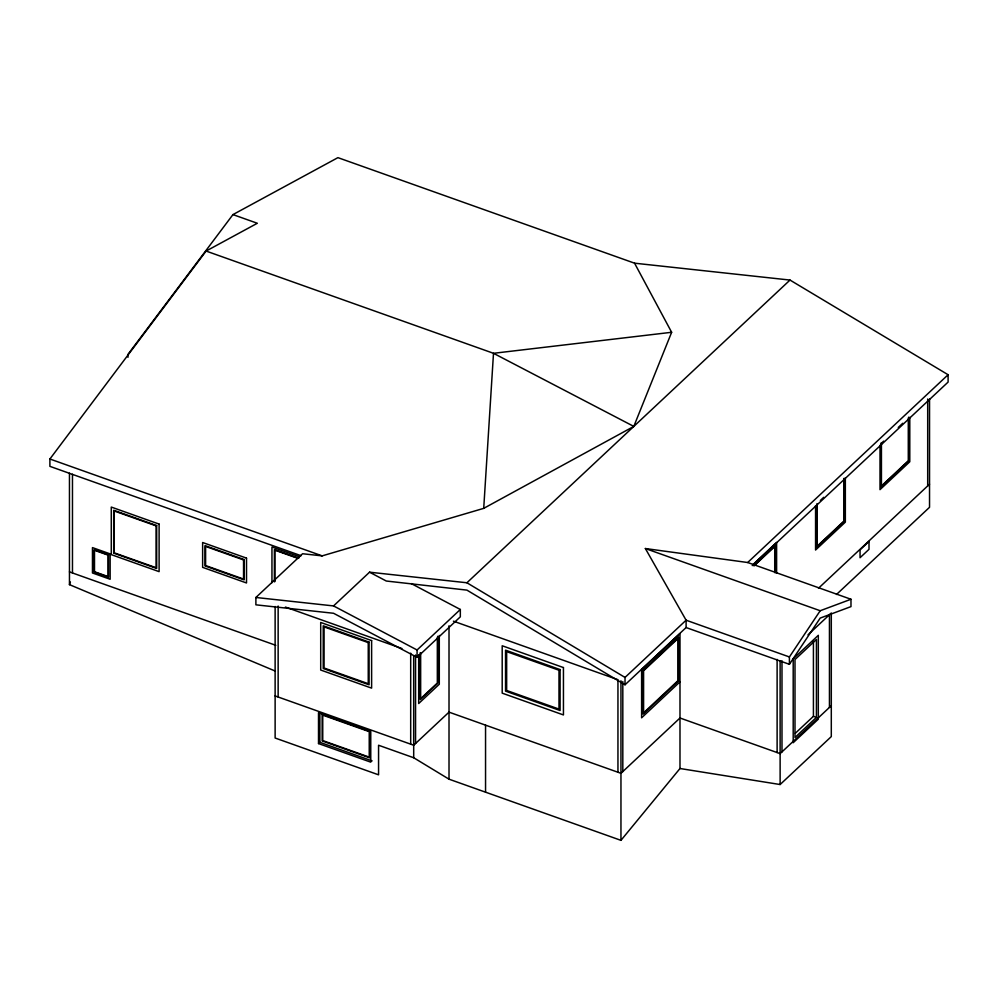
<?xml version="1.0" encoding="UTF-8"?>
<svg xmlns="http://www.w3.org/2000/svg" width="998" height="998" viewBox="0 0 998 998"><rect width="100%" height="100%" fill="white"/><g stroke="black" fill="none" stroke-linecap="round" stroke-linejoin="round"><path stroke-width="1.5" d="M275.373 671.118L69.461 584.641L69.461 473.202M275.124 606.485L275.124 738.021L378.566 774.822L378.566 745.244L413.696 757.744L449.013 779.176L620.956 840.353L679.987 768.51L679.987 633.605L641.614 669.571L641.614 717.799L679.987 681.834M318.512 743.572L318.512 712.609L370.757 731.197L370.757 762.16L318.512 743.572L319.871 742.312L319.871 712.896M410.689 744.159L410.689 653.166M413.696 655.786L413.696 757.744M929.537 398.813L929.537 507.296L836.486 594.484M411.251 583.581L460.328 609.479L460.328 616.826L417.077 657.333L333.544 613.271L255.887 604.825L255.887 597.478L302.581 553.74L322.167 555.874L483.718 508.356L493.499 353.304L206.099 251.059L49.9 459.005L49.9 466.353L301.109 555.724M69.461 584.641L70.409 581.984M483.718 508.356L633.805 426.408L671.642 332.284L634.553 263.185L337.923 157.647L232.958 214.595L127.981 354.34L127.981 357.284M789.406 664.306L789.406 656.958L820.194 610.739L850.982 599.262L850.982 606.609L820.194 618.086L789.406 664.306L686.1 627.555L625.022 684.778L466.914 590.117L386.288 581.023L369.547 572.191L333.544 605.923L255.887 597.478M369.547 572.191L466.914 582.77L790.004 280.064L948.1 374.737L948.1 382.084L752.218 565.604M417.077 657.333L417.077 649.985L460.328 609.479M625.022 684.778L625.022 677.43L686.1 620.207L789.406 656.958M686.1 627.555L686.1 620.207L645.369 548.538L747.677 562.51L948.1 374.737M820.368 500.46L823.724 497.303M883.679 441.128L881.434 443.237L881.434 485.939L908.355 460.727L908.355 418.012M898.262 427.468L902.753 423.264M753.203 564.344L776.606 542.413L776.606 573.027M753.715 565.691L775.159 545.594L775.159 572.777M754.263 565.729L774.735 546.542L774.735 572.465M818.485 588.246L929.537 484.192M807.968 634.865L831.297 613.009L831.297 736.586L780.124 784.528L679.987 768.51M795.369 733.218L813.42 716.315L813.42 641.502M816.426 717.375L794.994 737.46L794.994 659.541L816.426 639.456L816.426 717.375L813.42 716.315M831.297 705.686L780.124 753.627L679.987 717.999L620.956 773.313L449.013 712.148L413.696 745.232L275.124 695.93M206.099 251.059L257.322 223.265L232.958 214.595M671.642 332.284L493.499 353.304L633.805 426.408M634.553 263.185L790.004 280.064M747.677 562.51L850.982 599.262M645.369 548.538L820.194 610.739M49.9 459.005L322.167 555.874M299.5 556.797L271.955 547.004L271.955 582.67M298.739 558.281L274.388 549.611L274.388 581.784M298.04 558.431L274.949 550.21L274.949 581.585M453.416 621.168L617.949 679.7L617.949 772.24M285.416 607.058L401.945 648.525M69.461 571.891L275.785 645.307M319.871 742.312L372.117 760.9M333.544 605.923L417.077 649.985M466.914 582.77L625.022 677.43M927.691 399L927.691 485.926M909.789 417.364L909.789 461.75L880.011 489.644L880.011 445.27M908.679 417.164L908.679 460.951L881.109 486.787L881.109 443M845.343 477.743L845.343 522.129L815.566 550.023L815.566 505.637M844.246 479.052L844.246 521.33L816.676 547.166L816.676 504.888M843.921 478.391L843.921 521.093L817 546.318L817 503.603M829.45 614.743L829.45 707.42M781.983 660.763L781.983 751.893M780.124 660.95L780.124 784.528M777.118 659.416L777.118 752.554M622.814 681.547L622.814 771.579M620.956 680.773L620.956 840.353M485.552 725.147L485.552 792.175M449.013 625.771L449.013 779.176M439.295 635.464L439.295 684.229L418.698 703.515L418.698 654.763M437.735 636.275L437.735 683.268L420.258 699.648L420.258 652.667M437.349 637.26L437.349 683.019L420.645 698.675L420.645 652.917M415.555 655.012L415.555 743.498M278.143 606.011L278.143 697.003M72.467 474.275L72.467 572.964M322.154 714.343L322.154 740.928L369.834 757.894L369.834 731.309L322.154 714.343M322.741 715.129L322.741 740.578L369.235 757.12L369.235 731.659L322.741 715.129M793.198 741.377L793.198 742.712L818.31 719.184L818.31 635.314L793.198 658.842L793.198 741.377M678.54 637.235L643.061 670.469L643.061 714.156L678.54 680.923L678.54 637.235M678.016 638.545L643.585 670.793L643.585 712.846L678.016 680.599L678.016 638.545M869.009 541.452L860.051 549.848L860.051 557.72L869.009 549.324L869.009 541.452M563.446 667.562L502.194 645.768L502.194 693.148L563.446 714.942L563.446 667.562M159.106 524.087L111.277 507.071L111.277 554.626L159.106 571.642L159.106 524.087M156.674 525.547L113.71 510.265L113.71 553.154L156.674 568.448L156.674 525.547M156.125 525.884L114.259 511.001L114.259 552.83L156.125 567.712L156.125 525.884M246.518 558.131L202.631 542.513L202.631 567.351L246.518 582.969L246.518 558.131M560.09 669.583L505.549 650.172L505.549 691.127L560.09 710.526L560.09 669.583M558.992 670.244L506.647 651.619L506.647 690.466L558.992 709.091L558.992 670.244M244.148 559.554L204.989 545.619L204.989 565.928L244.148 579.863L244.148 559.554M243.549 559.928L205.6 546.43L205.6 565.554L243.549 579.065L243.549 559.928M371.618 640.579L320.707 622.465L320.707 670.032L371.618 688.133L371.618 640.579M369.085 642.101L323.24 625.796L323.24 668.498L369.085 684.803L369.085 642.101M368.25 642.612L324.076 626.894L324.076 667.999L368.25 683.705L368.25 642.612M110.142 553.89L92.465 547.603L92.465 572.977L110.142 579.264L110.142 553.89M108.52 554.863L94.074 549.736L94.074 571.991L108.52 577.131L108.52 554.863M108.096 555.125L94.498 550.285L94.498 571.742L108.096 576.582L108.096 555.125"/></g></svg>
